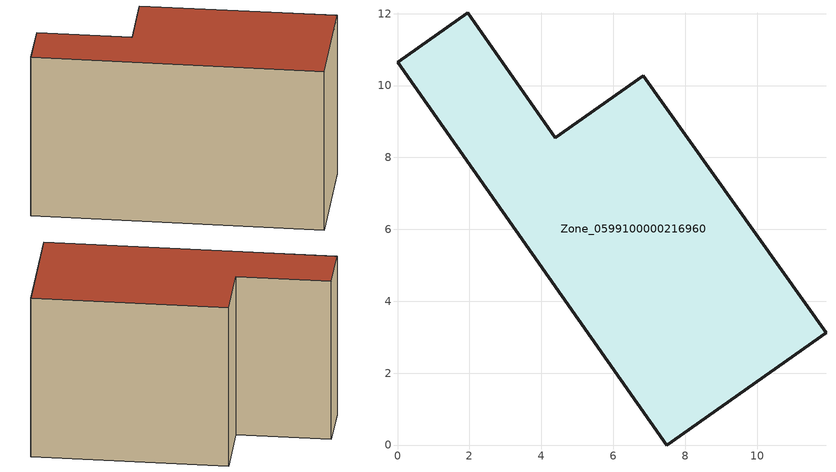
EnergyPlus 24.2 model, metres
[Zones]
Zone_0599100000216960
 floor ground (C_G): 7.5,0 0,10.65 1.95,12.02 4.39,8.55 6.84,10.28 11.92,3.12 z0
 wall outside (C_F): 4.39,8.55 1.95,12.02 0,10.65 7.5,0 11.92,3.12 6.84,10.28 4.39,8.55 z0:7.88
 roof outside (C_R): 11.92,3.12 6.84,10.28 4.39,8.55 1.95,12.02 0,10.65 7.5,0 z7.88
[BUILDING]
Pand.0599100000216960: North Axis=0; Terrain=City; Loads Convergence Tolerance Value=0.04; Temperature Convergence Tolerance Value=0.4; Solar Distribution=FullExterior; Maximum Number of Warmup Days=25; Minimum Number of Warmup Days=1
[Site:Location]
Rotterdam.The.Hague.AP_ZH_NLD Design_Conditions: Latitude=51.96; Longitude=4.45; Time Zone=1; Elevation=-4.5
[SITE:GROUNDTEMPERATURE:BUILDINGSURFACE]
18, 18, 18, 18, 18, 18, 18, 18, 18, 18, 18, 18
[MATERIAL] Thermal Absorptance=0.9; Solar Absorptance=0.7; Visible Absorptance=0.7
Name | Roughness | Thickness | Conductivity | Density | Specific Heat
G.TI.1975-1991 | MediumSmooth | 0.15 | 0.288461 | 540 | 1210
F.TI.1975-1991 | Rough | 0.3 | 0.230769 | 1920 | 840
R.TI.1975-1991 | MediumRough | 0.2 | 0.153846 | 1500 | 1000
[CONSTRUCTION]
C_G: G.TI.1975-1991
C_F: F.TI.1975-1991
C_R: R.TI.1975-1991
[ZONE]
Zone_0599100000216960: Type=1; Multiplier=1; Ceiling Height=Autocalculate; Volume=Autocalculate; Floor Area=autocalculate; Part of Total Floor Area=Yes
[ZONEINFILTRATION:DESIGNFLOWRATE]
Infil_Zone_0599100000216960: Zone or ZoneList or Space or SpaceList=Zone_0599100000216960; Schedule=AlwaysOn; Design Flow Rate Calculation Method=Flow/Area; Flow Rate per Floor Area=0.003; Constant Term Coefficient=1; Temperature Term Coefficient=0; Velocity Term Coefficient=0; Velocity Squared Term Coefficient=0
[HVACTEMPLATE:ZONE:IDEALLOADSAIRSYSTEM]
Zone_0599100000216960: Maximum Heating Supply Air Temperature=50; Minimum Cooling Supply Air Temperature=13; Maximum Heating Supply Air Humidity Ratio=0.0156; Minimum Cooling Supply Air Humidity Ratio=0.0077; Heating Limit=NoLimit; Cooling Limit=NoLimit; Dehumidification Control Type=ConstantSensibleHeatRatio; Cooling Sensible Heat Ratio=0.7; Dehumidification Setpoint=60; Humidification Control Type=None; Humidification Setpoint=30; Outdoor Air Method=None; Outdoor Air Flow Rate per Person=0.00944; Outdoor Air Flow Rate per Zone Floor Area=0; Outdoor Air Flow Rate per Zone=0; Demand Controlled Ventilation Type=None; Outdoor Air Economizer Type=NoEconomizer; Heat Recovery Type=None; Sensible Heat Recovery Effectiveness=0.7; Latent Heat Recovery Effectiveness=0.65
[ZONECONTROL:THERMOSTAT]
ThermostatControl_Zone_0599100000216960: Zone or ZoneList=Zone_0599100000216960; Control Type Schedule=DualSetpointControlType; Control 1=Thermostat_Zone_0599100000216960; Temperature Difference Between Cutout And Setpoint=0
[THERMOSTATSETPOINT:DUALSETPOINT]
Thermostat_Zone_0599100000216960: Heating Setpoint Temperature Schedule=HeatingSetpoint_Zone_0599100000216960; Cooling Setpoint Temperature Schedule=CoolingSetpoint_Zone_0599100000216960
[SCHEDULE:COMPACT]
HeatingSetpoint_Zone_0599100000216960: Through: 12/31, For: AllDays, Until: 24:00, 21
CoolingSetpoint_Zone_0599100000216960: Through: 12/31, For: AllDays, Until: 24:00, 24
DualSetpointControlType: Through: 12/31, For: AllDays, Until: 24:00, 4
AlwaysOn: Through: 12/31, For: AllDays, Until: 24:00, 1
